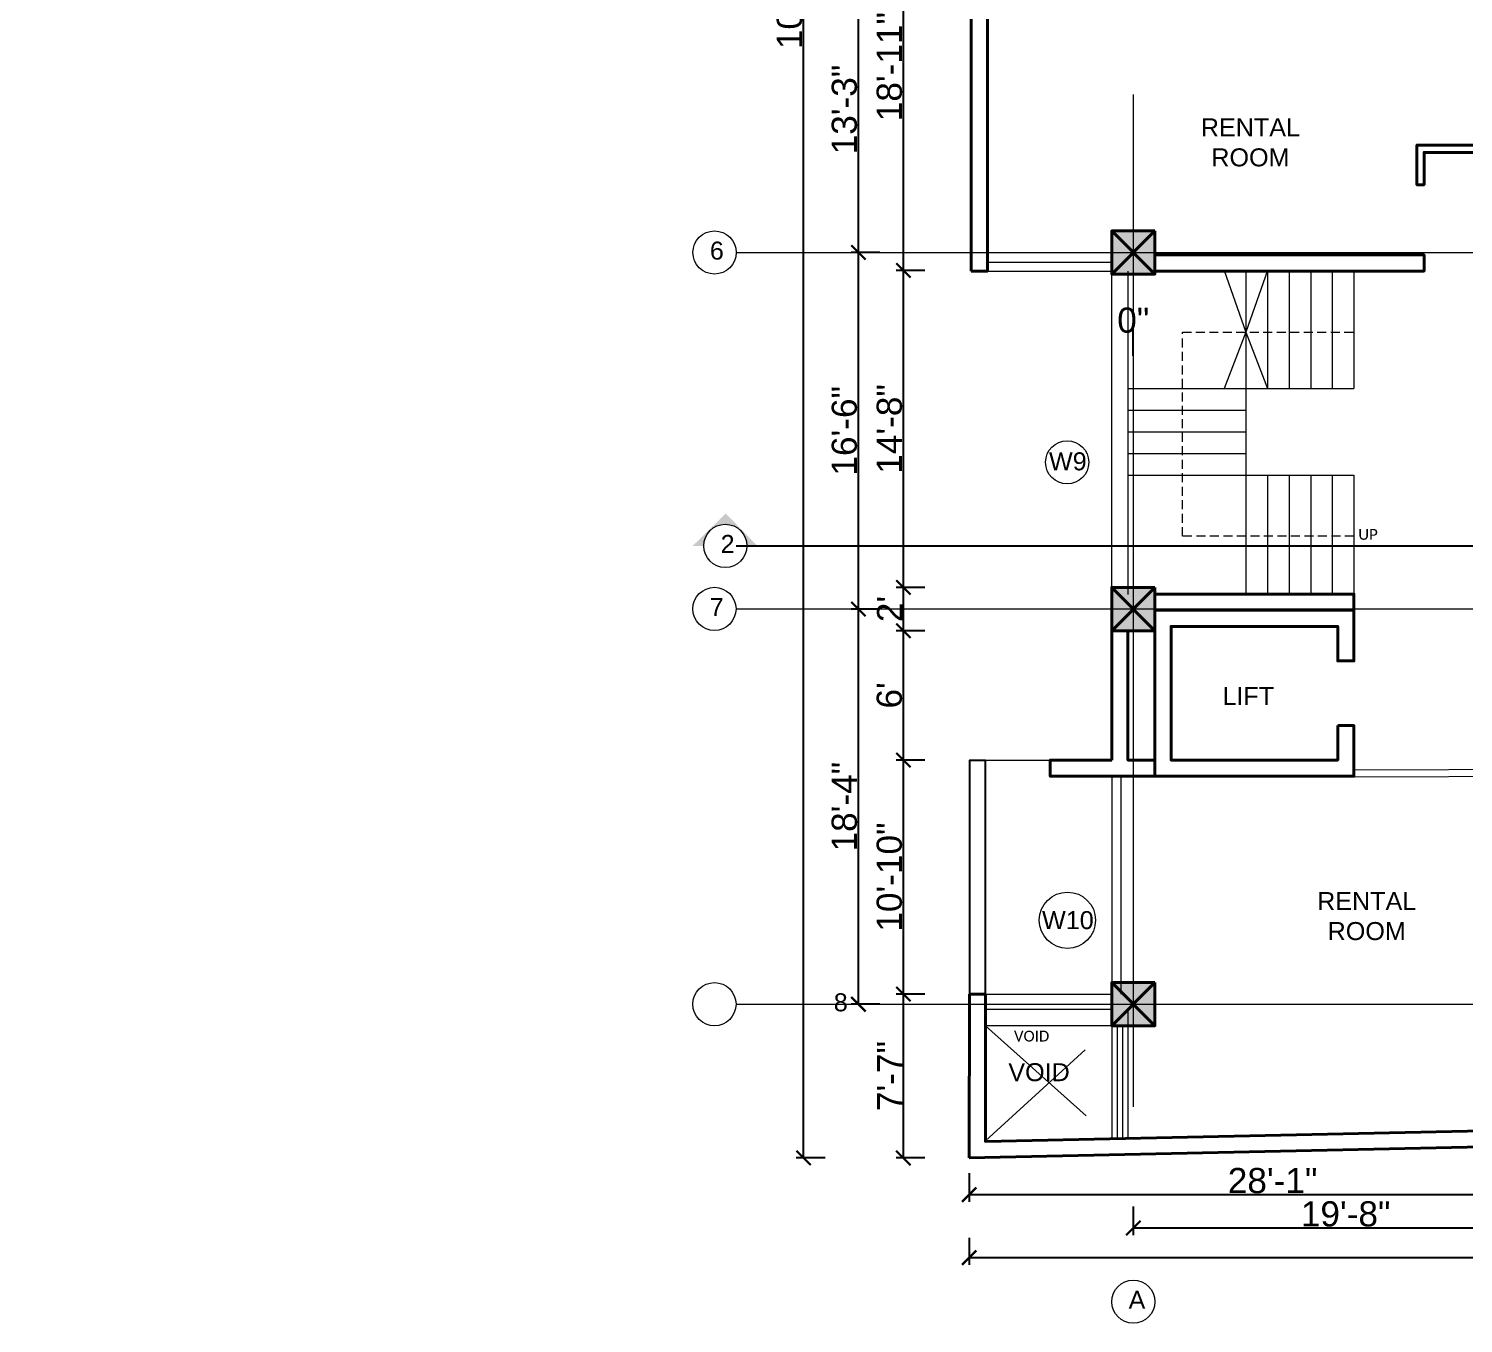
# Model space of a CAD drawing. Header units: inches. Extents: x 0 to 179512, y -43395 to -31716.
# Drawn here: x 172938 to 173736, y -38370 to -37650 of the extents above; entities that cross this region are included whole.
import ezdxf

# ---------------------------------------------------------------- set-up
doc = ezdxf.new("R2010")
doc.units = ezdxf.units.IN
doc.header["$LTSCALE"] = 10
doc.header["$MEASUREMENT"] = 0
for name, pattern in [('ACAD_ISO04W100', [30, 24, -3, 0, -3]), ('CENTER2', [1.125, 0.75, -0.125, 0.125, -0.125]), ('DASHED', [0.75, 0.5, -0.25])]:
    doc.linetypes.add(name, pattern=pattern)
doc.layers.get('Defpoints').update_dxf_attribs({"color": 215})
doc.layers.add('Balcony base', color=70, linetype='Continuous')
for name, color, linetype, lineweight in [('colum', 2, 'Continuous', 40), ('door', 4, 'Continuous', 25), ('Grid name', 4, 'Continuous', 0), ('hatch', 95, 'Continuous', 0), ('NEW LETTERING', 3, 'Continuous', 0), ('OL_AR_Center line', 253, 'CENTER2', 13), ('OL_AR_Hatch', 253, 'Continuous', 15), ('OL_AR_SYMBOL', 1, 'Continuous', 5), ('OL_AR_Text', 140, 'Continuous', 5), ('OL_AR_WALL', 255, 'Continuous', 40), ('section cut', 7, 'ACAD_ISO04W100', 25), ('window', 6, 'Continuous', 9)]:
    doc.layers.add(name, color=color, linetype=linetype, lineweight=lineweight)
doc.styles.add('1-16 Annotative Text', font='calibri.ttf', dxfattribs={"height": 0.0625})
doc.styles.add('arial', font='arial.ttf')
doc.styles.get("Standard").update_dxf_attribs({"font": 'arial.ttf'})
doc.dimstyles.new('1-16 Annotative Dimension', dxfattribs={"dimtxt": 0.0625, "dimasz": 0.0625, "dimexe": 0.125, "dimexo": 0, "dimgap": 0.03125, "dimtad": 1, "dimdec": 0, "dimzin": 0, "dimdsep": 46, "dimlunit": 4, "dimtxsty": '1-16 Annotative Text', "dimblk": 'ARCHTICK', "dimcen": 0.09, "dimdle": 0.125, "dimadec": 0, "dimazin": 0, "dimtfac": 1, "dimtdec": 0, "dimtix": 1, "dimtofl": 0, "dimtmove": 2, "dimatfit": 3, "dimfxl": 0.125, "dimfxlon": 1, "dimtolj": 1, "dimtzin": 0, "dimarcsym": 1})
doc.dimstyles.new('Dim_OLA', dxfattribs={"dimscale": 2, "dimtxt": 7, "dimasz": 4, "dimexe": 2, "dimexo": 0.5, "dimgap": 0.3, "dimtad": 1, "dimdec": 0, "dimzin": 0, "dimdsep": 46, "dimlunit": 3, "dimtxsty": 'arial', "dimblk": 'ARCHTICK', "dimcen": 0.05, "dimadec": 0, "dimazin": 0, "dimtfac": 1, "dimtdec": 0, "dimtix": 1, "dimtmove": 2, "dimatfit": 3, "dimldrblk": 'DOT', "dimfxl": 6, "dimfxlon": 1, "dimtolj": 1, "dimtzin": 0, "dimarcsym": 0})

# ---------------------------------------------------------------- blocks, each defined once
blk = doc.blocks.new('_ArchTick')
at = {"color": 0, "linetype": 'ByBlock', "const_width": 0.15}
blk.add_lwpolyline([(-0.5, -0.5), (0.5, 0.5)], dxfattribs=at)
blk = doc.blocks.new('*D272')
at = {"layer": 'Defpoints', "color": 0, "transparency": 16777216}
for p in [(173424.5, -38186.5), (173461.43, -38186.5), (173461.06, -38277.59)]:
    blk.add_point(p, dxfattribs=at)
at = {"layer": 'OL_AR_Text', "color": 0, "lineweight": -2, "transparency": 16777216}
for p, q in [((173436.5, -38186.5), (173420.5, -38186.5)), ((173424.5, -38277.59), (173424.5, -38186.5)), ((173436.5, -38277.59), (173420.5, -38277.59))]:
    blk.add_line(p, q, dxfattribs=at)
at = {"layer": 'OL_AR_Text', "color": 0, "lineweight": -2, "transparency": 16777216, "xscale": 8, "yscale": 8, "zscale": 8}
for p, rotation in [((173424.5, -38186.5), 90), ((173424.5, -38277.59), 270)]:
    blk.add_blockref('_ArchTick', p, dxfattribs=dict(at, rotation=rotation))
at = {"layer": 'OL_AR_Text', "color": 0, "transparency": 16777216, "insert": (173416.9, -38232.05), "char_height": 14, "attachment_point": 5, "rotation": 90, "style": 'arial'}
blk.add_mtext('\\A1;7\'-7"', dxfattribs=at)
blk = doc.blocks.new('_Dot')
at = {"color": 0, "linetype": 'ByBlock', "lineweight": -2}
blk.add_line((-0.5, 0), (-1, 0), dxfattribs=at)
at = {"color": 0, "linetype": 'ByBlock', "const_width": 0.5}
blk.add_lwpolyline([(-0.25, 0, 1), (0.25, 0, 1)], format="xyb", close=True, dxfattribs=at)
blk = doc.blocks.new('*D273')
at = {"layer": 'Defpoints', "color": 0, "transparency": 16777216}
for p in [(173424.5, -38056.47), (173461.43, -38056.47), (173461.43, -38186.5)]:
    blk.add_point(p, dxfattribs=at)
at = {"layer": 'OL_AR_Text', "color": 0, "lineweight": -2, "transparency": 16777216}
for p, q in [((173436.5, -38056.47), (173420.5, -38056.47)), ((173424.5, -38186.5), (173424.5, -38056.47)), ((173436.5, -38186.5), (173420.5, -38186.5))]:
    blk.add_line(p, q, dxfattribs=at)
at = {"layer": 'OL_AR_Text', "color": 0, "lineweight": -2, "transparency": 16777216, "xscale": 8, "yscale": 8, "zscale": 8}
for p, rotation in [((173424.5, -38056.47), 90), ((173424.5, -38186.5), 270)]:
    blk.add_blockref('_ArchTick', p, dxfattribs=dict(at, rotation=rotation))
at = {"layer": 'OL_AR_Text', "color": 0, "transparency": 16777216, "insert": (173416.75, -38121.49), "char_height": 14, "attachment_point": 5, "rotation": 90, "style": 'arial'}
blk.add_mtext('\\A1;10\'-10"', dxfattribs=at)
blk = doc.blocks.new('*D274')
at = {"layer": 'Defpoints', "color": 0, "transparency": 16777216}
for p in [(173424.5, -37984.56), (173540.23, -37984.56), (173461.43, -38056.47)]:
    blk.add_point(p, dxfattribs=at)
at = {"layer": 'OL_AR_Text', "color": 0, "lineweight": -2, "transparency": 16777216}
for p, q in [((173436.5, -37984.56), (173420.5, -37984.56)), ((173424.5, -38056.47), (173424.5, -37984.56)), ((173436.5, -38056.47), (173420.5, -38056.47))]:
    blk.add_line(p, q, dxfattribs=at)
at = {"layer": 'OL_AR_Text', "color": 0, "lineweight": -2, "transparency": 16777216, "xscale": 8, "yscale": 8, "zscale": 8}
for p, rotation in [((173424.5, -37984.56), 90), ((173424.5, -38056.47), 270)]:
    blk.add_blockref('_ArchTick', p, dxfattribs=dict(at, rotation=rotation))
at = {"layer": 'OL_AR_Text', "color": 0, "transparency": 16777216, "insert": (173416.75, -38020.52), "char_height": 14, "attachment_point": 5, "rotation": 90, "style": 'arial'}
blk.add_mtext("\\A1;6'", dxfattribs=at)
blk = doc.blocks.new('*D275')
at = {"layer": 'Defpoints', "color": 0, "transparency": 16777216}
for p in [(173424.5, -37960.49), (173540.16, -37960.49), (173540.23, -37984.56)]:
    blk.add_point(p, dxfattribs=at)
at = {"layer": 'OL_AR_Text', "color": 0, "lineweight": -2, "transparency": 16777216}
for p, q in [((173436.5, -37960.49), (173420.5, -37960.49)), ((173424.5, -37984.56), (173424.5, -37960.49)), ((173436.5, -37984.56), (173420.5, -37984.56))]:
    blk.add_line(p, q, dxfattribs=at)
at = {"layer": 'OL_AR_Text', "color": 0, "lineweight": -2, "transparency": 16777216, "xscale": 8, "yscale": 8, "zscale": 8}
for p, rotation in [((173424.5, -37960.49), 90), ((173424.5, -37984.56), 270)]:
    blk.add_blockref('_ArchTick', p, dxfattribs=dict(at, rotation=rotation))
at = {"layer": 'OL_AR_Text', "color": 0, "transparency": 16777216, "insert": (173416.87, -37972.52), "char_height": 14, "attachment_point": 5, "rotation": 90, "style": 'arial'}
blk.add_mtext("\\A1;2'", dxfattribs=at)
blk = doc.blocks.new('*D276')
at = {"layer": 'Defpoints', "color": 0, "transparency": 16777216}
for p in [(173424.5, -37784.38), (173540.23, -37784.38), (173540.16, -37960.49)]:
    blk.add_point(p, dxfattribs=at)
at = {"layer": 'OL_AR_Text', "color": 0, "lineweight": -2, "transparency": 16777216}
for p, q in [((173436.5, -37784.38), (173420.5, -37784.38)), ((173424.5, -37960.49), (173424.5, -37784.38)), ((173436.5, -37960.49), (173420.5, -37960.49))]:
    blk.add_line(p, q, dxfattribs=at)
at = {"layer": 'OL_AR_Text', "color": 0, "lineweight": -2, "transparency": 16777216, "xscale": 8, "yscale": 8, "zscale": 8}
for p, rotation in [((173424.5, -37784.38), 90), ((173424.5, -37960.49), 270)]:
    blk.add_blockref('_ArchTick', p, dxfattribs=dict(at, rotation=rotation))
at = {"layer": 'OL_AR_Text', "color": 0, "transparency": 16777216, "insert": (173416.75, -37872.43), "char_height": 14, "attachment_point": 5, "rotation": 90, "style": 'arial'}
blk.add_mtext('\\A1;14\'-8"', dxfattribs=at)
blk = doc.blocks.new('*D277')
at = {"layer": 'Defpoints', "color": 0, "transparency": 16777216}
for p in [(173424.5, -37557.78), (173462.16, -37557.78), (173540.23, -37784.38)]:
    blk.add_point(p, dxfattribs=at)
at = {"layer": 'OL_AR_Text', "color": 0, "lineweight": -2, "transparency": 16777216}
for p, q in [((173436.5, -37557.78), (173420.5, -37557.78)), ((173424.5, -37784.38), (173424.5, -37557.78)), ((173436.5, -37784.38), (173420.5, -37784.38))]:
    blk.add_line(p, q, dxfattribs=at)
at = {"layer": 'OL_AR_Text', "color": 0, "lineweight": -2, "transparency": 16777216, "xscale": 8, "yscale": 8, "zscale": 8}
for p, rotation in [((173424.5, -37557.78), 90), ((173424.5, -37784.38), 270)]:
    blk.add_blockref('_ArchTick', p, dxfattribs=dict(at, rotation=rotation))
at = {"layer": 'OL_AR_Text', "color": 0, "transparency": 16777216, "insert": (173416.75, -37671.08), "char_height": 14, "attachment_point": 5, "rotation": 90, "style": 'arial'}
blk.add_mtext('\\A1;18\'-11"', dxfattribs=at)
blk = doc.blocks.new('*D284')
at = {"layer": 'Defpoints', "color": 0, "transparency": 16777216}
for p in [(173399.5, -37972.56), (173552.23, -37972.56), (173552.23, -38192.16)]:
    blk.add_point(p, dxfattribs=at)
at = {"layer": 'OL_AR_Text', "color": 0, "lineweight": -2, "transparency": 16777216}
for p, q in [((173411.5, -37972.56), (173395.5, -37972.56)), ((173399.5, -38192.16), (173399.5, -37972.56)), ((173411.5, -38192.16), (173395.5, -38192.16))]:
    blk.add_line(p, q, dxfattribs=at)
at = {"layer": 'OL_AR_Text', "color": 0, "lineweight": -2, "transparency": 16777216, "xscale": 8, "yscale": 8, "zscale": 8}
for p, rotation in [((173399.5, -37972.56), 90), ((173399.5, -38192.16), 270)]:
    blk.add_blockref('_ArchTick', p, dxfattribs=dict(at, rotation=rotation))
at = {"layer": 'OL_AR_Text', "color": 0, "transparency": 16777216, "insert": (173391.75, -38082.36), "char_height": 14, "attachment_point": 5, "rotation": 90, "style": 'arial'}
blk.add_mtext('\\A1;18\'-4"', dxfattribs=at)
blk = doc.blocks.new('*D285')
at = {"layer": 'Defpoints', "color": 0, "transparency": 16777216}
for p in [(173399.5, -37774.38), (173552.23, -37774.38), (173552.23, -37972.56)]:
    blk.add_point(p, dxfattribs=at)
at = {"layer": 'OL_AR_Text', "color": 0, "lineweight": -2, "transparency": 16777216}
for p, q in [((173411.5, -37774.38), (173395.5, -37774.38)), ((173399.5, -37972.56), (173399.5, -37774.38)), ((173411.5, -37972.56), (173395.5, -37972.56))]:
    blk.add_line(p, q, dxfattribs=at)
at = {"layer": 'OL_AR_Text', "color": 0, "lineweight": -2, "transparency": 16777216, "xscale": 8, "yscale": 8, "zscale": 8}
for p, rotation in [((173399.5, -37774.38), 90), ((173399.5, -37972.56), 270)]:
    blk.add_blockref('_ArchTick', p, dxfattribs=dict(at, rotation=rotation))
at = {"layer": 'OL_AR_Text', "color": 0, "transparency": 16777216, "insert": (173391.75, -37873.47), "char_height": 14, "attachment_point": 5, "rotation": 90, "style": 'arial'}
blk.add_mtext('\\A1;16\'-6"', dxfattribs=at)
blk = doc.blocks.new('*D286')
at = {"layer": 'Defpoints', "color": 0, "transparency": 16777216}
for p in [(173399.5, -37615.44), (173552.23, -37615.44), (173552.23, -37774.38)]:
    blk.add_point(p, dxfattribs=at)
at = {"layer": 'OL_AR_Text', "color": 0, "lineweight": -2, "transparency": 16777216}
for p, q in [((173411.5, -37615.44), (173395.5, -37615.44)), ((173399.5, -37774.38), (173399.5, -37615.44)), ((173411.5, -37774.38), (173395.5, -37774.38))]:
    blk.add_line(p, q, dxfattribs=at)
at = {"layer": 'OL_AR_Text', "color": 0, "lineweight": -2, "transparency": 16777216, "xscale": 8, "yscale": 8, "zscale": 8}
for p, rotation in [((173399.5, -37615.44), 90), ((173399.5, -37774.38), 270)]:
    blk.add_blockref('_ArchTick', p, dxfattribs=dict(at, rotation=rotation))
at = {"layer": 'OL_AR_Text', "color": 0, "transparency": 16777216, "insert": (173391.75, -37694.91), "char_height": 14, "attachment_point": 5, "rotation": 90, "style": 'arial'}
blk.add_mtext('\\A1;13\'-3"', dxfattribs=at)
blk = doc.blocks.new('*D290')
at = {"layer": 'Defpoints', "color": 0, "transparency": 16777216}
for p in [(173369, -36984.44), (173424.5, -36984.44), (173424.5, -38277.59)]:
    blk.add_point(p, dxfattribs=at)
at = {"layer": 'OL_AR_Text', "color": 0, "lineweight": -2, "transparency": 16777216}
for p, q in [((173381, -36984.44), (173365, -36984.44)), ((173369, -38277.59), (173369, -36984.44)), ((173381, -38277.59), (173365, -38277.59))]:
    blk.add_line(p, q, dxfattribs=at)
at = {"layer": 'OL_AR_Text', "color": 0, "lineweight": -2, "transparency": 16777216, "xscale": 8, "yscale": 8, "zscale": 8}
for p, rotation in [((173369, -36984.44), 90), ((173369, -38277.59), 270)]:
    blk.add_blockref('_ArchTick', p, dxfattribs=dict(at, rotation=rotation))
at = {"layer": 'OL_AR_Text', "color": 0, "transparency": 16777216, "insert": (173361.25, -37631.02), "char_height": 14, "attachment_point": 5, "rotation": 90, "style": 'arial'}
blk.add_mtext('\\A1;107\'-9"', dxfattribs=at)
blk = doc.blocks.new('*D291')
at = {"layer": 'Defpoints', "color": 0, "transparency": 16777216}
for p in [(173461.06, -38277.59), (173798.23, -38270.37), (173798.23, -38298)]:
    blk.add_point(p, dxfattribs=at)
at = {"layer": 'OL_AR_Text', "color": 0, "lineweight": -2, "transparency": 16777216}
for p, q in [((173461.06, -38286), (173461.06, -38302)), ((173798.23, -38286), (173798.23, -38302)), ((173461.06, -38298), (173798.23, -38298))]:
    blk.add_line(p, q, dxfattribs=at)
at = {"layer": 'OL_AR_Text', "color": 0, "lineweight": -2, "transparency": 16777216, "xscale": 8, "yscale": 8, "zscale": 8, "rotation": 180}
blk.add_blockref('_ArchTick', (173461.06, -38298), dxfattribs=at)
at = {"layer": 'OL_AR_Text', "color": 0, "lineweight": -2, "transparency": 16777216, "xscale": 8, "yscale": 8, "zscale": 8}
blk.add_blockref('_ArchTick', (173798.23, -38298), dxfattribs=at)
at = {"layer": 'OL_AR_Text', "color": 0, "transparency": 16777216, "insert": (173629.65, -38290.25), "char_height": 14, "attachment_point": 5, "style": 'arial'}
blk.add_mtext('\\A1;28\'-1"', dxfattribs=at)
blk = doc.blocks.new('*D300')
at = {"layer": 'Defpoints', "color": 0, "transparency": 16777216}
for p in [(173552.23, -38198.16), (173788.22, -38198.22), (173788.22, -38316.5)]:
    blk.add_point(p, dxfattribs=at)
at = {"layer": 'OL_AR_Text', "color": 0, "lineweight": -2, "transparency": 16777216}
for p, q in [((173552.23, -38304.5), (173552.23, -38320.5)), ((173788.22, -38304.5), (173788.22, -38320.5)), ((173552.23, -38316.5), (173788.22, -38316.5))]:
    blk.add_line(p, q, dxfattribs=at)
at = {"layer": 'OL_AR_Text', "color": 0, "lineweight": -2, "transparency": 16777216, "xscale": 8, "yscale": 8, "zscale": 8, "rotation": 180}
blk.add_blockref('_ArchTick', (173552.23, -38316.5), dxfattribs=at)
at = {"layer": 'OL_AR_Text', "color": 0, "lineweight": -2, "transparency": 16777216, "xscale": 8, "yscale": 8, "zscale": 8}
blk.add_blockref('_ArchTick', (173788.22, -38316.5), dxfattribs=at)
at = {"layer": 'OL_AR_Text', "color": 0, "transparency": 16777216, "insert": (173670.23, -38308.75), "char_height": 14, "attachment_point": 5, "style": 'arial'}
blk.add_mtext('\\A1;19\'-8"', dxfattribs=at)
blk = doc.blocks.new('*D304')
at = {"layer": 'Defpoints', "color": 0, "transparency": 16777216}
for p in [(173461.06, -38321), (174422.94, -38327), (174422.94, -38333)]:
    blk.add_point(p, dxfattribs=at)
at = {"layer": 'OL_AR_Text', "color": 0, "lineweight": -2, "transparency": 16777216}
for p, q in [((173461.06, -38322), (173461.06, -38337)), ((173461.06, -38333), (174422.94, -38333)), ((174422.94, -38328), (174422.94, -38337))]:
    blk.add_line(p, q, dxfattribs=at)
at = {"layer": 'OL_AR_Text', "color": 0, "lineweight": -2, "transparency": 16777216, "xscale": 8, "yscale": 8, "zscale": 8, "rotation": 180}
blk.add_blockref('_ArchTick', (173461.06, -38333), dxfattribs=at)
at = {"layer": 'OL_AR_Text', "color": 0, "lineweight": -2, "transparency": 16777216, "xscale": 8, "yscale": 8, "zscale": 8}
blk.add_blockref('_ArchTick', (174422.94, -38333), dxfattribs=at)
at = {"layer": 'OL_AR_Text', "color": 0, "transparency": 16777216, "insert": (173942, -38325.25), "char_height": 14, "attachment_point": 5, "style": 'arial'}
blk.add_mtext('\\A1;80\'-2"', dxfattribs=at)
blk = doc.blocks.new('*D503')
at = {"layer": 'Defpoints', "color": 0, "transparency": 16777216}
for p in [(173552.23, -37819.83), (173552.23, -37972.56), (173552.23, -38192.16)]:
    blk.add_point(p, dxfattribs=at)
at = {"layer": 'OL_AR_Text', "color": 0, "lineweight": -2, "transparency": 16777216}
for p, q in [((173552.23, -37831.83), (173552.23, -37815.83)), ((173552.23, -37831.83), (173552.23, -37815.83)), ((173552.23, -37819.83), (173552.23, -37819.83))]:
    blk.add_line(p, q, dxfattribs=at)
at = {"layer": 'OL_AR_Text', "color": 0, "transparency": 16777216, "insert": (173552.23, -37812.08), "char_height": 14, "attachment_point": 5, "style": 'arial'}
blk.add_mtext('\\A1;0"', dxfattribs=at)
blk = doc.blocks.new('*D504')
at = {"layer": 'Defpoints', "color": 0, "transparency": 16777216}
for p in [(173552.23, -37819.83), (173552.23, -37972.56), (173552.23, -38192.16)]:
    blk.add_point(p, dxfattribs=at)
at = {"layer": 'OL_AR_Text', "color": 0, "lineweight": -2, "transparency": 16777216}
for p, q in [((173552.23, -37831.83), (173552.23, -37815.83)), ((173552.23, -37831.83), (173552.23, -37815.83)), ((173552.23, -37819.83), (173552.23, -37819.83))]:
    blk.add_line(p, q, dxfattribs=at)
at = {"layer": 'OL_AR_Text', "color": 0, "transparency": 16777216, "insert": (173552.23, -37812.08), "char_height": 14, "attachment_point": 5, "style": 'arial'}
blk.add_mtext('\\A1;0"', dxfattribs=at)
blk = doc.blocks.new('*D1078')
at = {"layer": 'Defpoints', "color": 0, "transparency": 16777216}
for p in [(0, -38065.47), (174046, -38065.47), (174041.94, -38103.01)]:
    blk.add_point(p, dxfattribs=at)
at = {"layer": 'door', "color": 0, "lineweight": -2, "transparency": 16777216}
for p, q in [((174046, -38115.01), (174046, -38053.47)), ((174034, -38065.47), (174058, -38065.47)), ((174041.94, -38103.01), (174058, -38103.01))]:
    blk.add_line(p, q, dxfattribs=at)
at = {"layer": 'door', "color": 0, "lineweight": -2, "transparency": 16777216, "xscale": 6, "yscale": 6, "zscale": 6}
for p, rotation in [((174046, -38065.47), 90), ((174046, -38103.01), 270)]:
    blk.add_blockref('_ArchTick', p, dxfattribs=dict(at, rotation=rotation))
at = {"layer": 'door', "color": 0, "transparency": 16777216, "insert": (174039.93, -38084.24), "char_height": 6, "attachment_point": 5, "rotation": 90, "style": '1-16 Annotative Text'}
blk.add_mtext('\\A1;3\'-2"', dxfattribs=at)

msp = doc.modelspace()

# ---------------------------------------------------------------- hatches: boundary and pattern name
at = {"layer": 'Grid name'}
h = msp.add_hatch(color=256, dxfattribs=at)
h.dxf.hatch_style = 1
h.paths.add_polyline_path([(173325.81, -37919.42), (173307.46, -37937.42), (173313.46, -37937.45, -0.420556), (173325.7, -37925.42)])
h.paths.add_polyline_path([(173325.81, -37919.42), (173325.7, -37925.42, -0.40853), (173337.46, -37937.42, -0.0027), (173337.46, -37937.55), (173343.46, -37937.57)])
at = {"layer": 'hatch', "transparency": 33554536}
h = msp.add_hatch(dxfattribs=at)
h.set_pattern_fill('AR-CONC', color=256, angle=360)
h.set_pattern_definition([(50, (12640.7414, 0), (7.17260183, -0.62752135), [0.75, -8.25]), (355, (12640.7414, 0), (-1.38751334, 7.52192134), [0.6, -6.6]), (100.4514445, (12641.339, -0.052), (5.78508847, 6.8943999), [0.63740192, -7.01142112]), (46.1842, (12640.741, 2), (10.6724133, -1.6551928), [1.125, -12.375]), (96.6356355, (12641.631, 1.862), (9.34661946, 9.741186), [0.9561034, -10.5171376]), (351.184164, (12640.741, 2), (9.34661945, 9.741186), [0.9, -9.9]), (21, (12641.7414, 1.5), (5.96907052, -4.0261889), [0.75, -8.25]), (326, (12641.7414, 1.5), (2.43315332, 7.25150045), [0.6, -6.6]), (71.4514447, (12642.239, 1.1645), (8.40222377, 3.22531153), [0.6374019, -7.01142112]), (37.5, (12640.7414, 0), (0.121598553, 3.32893854), [0, -6.52, 0, -6.7, 0, -6.625]), (7.5, (12640.7414, 0), (2.630695374, 3.94411712), [0, -3.82, 0, -6.37, 0, -2.525]), (327.5, (12638.5114, 0), (5.33822436, -0.225548717), [0, -2.5, 0, -7.8, 0, -10.35]), (317.5, (12637.5114, 0), (5.8318617, 1.00104982), [0, -3.25, 0, -5.18, 0, -7.35])])
h.paths.add_polyline_path([(174060.18, -37020.44), (174038.18, -37020.44), (174049.18, -37031.44)])
h.paths.add_polyline_path([(174049.18, -37031.44), (174038.18, -37020.44), (174038.18, -37042.44)])
h.paths.add_polyline_path([(174049.18, -37031.44), (174038.18, -37042.44), (174060.18, -37042.44)])
h.paths.add_polyline_path([(174060.18, -37020.44), (174049.18, -37031.44), (174060.18, -37042.44)])
h.paths.add_polyline_path([(174219.74, -37020.44), (174197.74, -37020.44), (174208.74, -37031.44)])
h.paths.add_polyline_path([(174197.74, -37020.44), (174197.74, -37042.44), (174208.74, -37031.44)])
h.paths.add_polyline_path([(174208.74, -37031.44), (174197.74, -37042.44), (174219.74, -37042.44)])
h.paths.add_polyline_path([(174219.74, -37020.44), (174208.74, -37031.44), (174219.74, -37042.44)])
h.paths.add_polyline_path([(174222.71, -37227.44), (174211.71, -37216.44), (174211.71, -37238.44)])
h.paths.add_polyline_path([(174233.71, -37216.44), (174211.71, -37216.44), (174222.71, -37227.44)])
h.paths.add_polyline_path([(174233.71, -37216.44), (174222.71, -37227.44), (174233.71, -37238.44)])
h.paths.add_polyline_path([(174222.71, -37227.44), (174211.71, -37238.44), (174233.71, -37238.44)])
h.paths.add_polyline_path([(174060.18, -37216.44), (174038.18, -37216.44), (174049.18, -37227.44)])
h.paths.add_polyline_path([(174038.18, -37216.44), (174038.18, -37238.44), (174049.18, -37227.44)])
h.paths.add_polyline_path([(174049.18, -37227.44), (174038.18, -37238.44), (174060.18, -37238.44)])
h.paths.add_polyline_path([(174060.18, -37216.44), (174049.18, -37227.44), (174060.18, -37238.44)])
h.paths.add_polyline_path([(174060.18, -37412.37), (174038.18, -37412.37), (174049.18, -37423.37)])
h.paths.add_polyline_path([(174060.18, -37412.37), (174049.18, -37423.37), (174060.18, -37434.37)])
h.paths.add_polyline_path([(174038.18, -37412.37), (174038.18, -37434.37), (174049.18, -37423.37)])
h.paths.add_polyline_path([(174049.18, -37423.37), (174038.18, -37434.37), (174060.18, -37434.37)])
h.paths.add_polyline_path([(174257.66, -37412.44), (174235.66, -37412.44), (174246.66, -37423.44)])
h.paths.add_polyline_path([(174235.66, -37412.44), (174235.66, -37434.44), (174246.66, -37423.44)])
h.paths.add_polyline_path([(174246.66, -37423.44), (174235.66, -37434.44), (174257.66, -37434.44)])
h.paths.add_polyline_path([(174257.66, -37412.44), (174246.66, -37423.44), (174257.66, -37434.44)])
h.paths.add_polyline_path([(173552.23, -37615.44), (173540.23, -37603.44), (173540.23, -37627.44)])
h.paths.add_polyline_path([(173564.23, -37603.44), (173540.23, -37603.44), (173552.23, -37615.44)])
h.paths.add_polyline_path([(173564.23, -37603.44), (173552.23, -37615.44), (173564.23, -37627.44)])
h.paths.add_polyline_path([(173552.23, -37615.44), (173540.23, -37627.44), (173564.23, -37627.44)])
h.paths.add_polyline_path([(173798.31, -37605.44), (173778.31, -37605.44), (173788.31, -37615.44)])
h.paths.add_polyline_path([(173788.31, -37615.44), (173778.31, -37605.44), (173778.31, -37625.44)])
h.paths.add_polyline_path([(173788.31, -37615.44), (173778.31, -37625.44), (173798.31, -37625.44)])
h.paths.add_polyline_path([(173798.31, -37605.44), (173788.31, -37615.44), (173798.31, -37625.44)])
h.paths.add_polyline_path([(174049.18, -37589.57), (174038.18, -37578.57), (174038.18, -37600.57)])
h.paths.add_polyline_path([(174060.18, -37578.57), (174038.18, -37578.57), (174049.18, -37589.57)])
h.paths.add_polyline_path([(174060.18, -37578.57), (174049.18, -37589.57), (174060.18, -37600.57)])
h.paths.add_polyline_path([(174049.18, -37589.57), (174038.18, -37600.57), (174060.18, -37600.57)])
h.paths.add_polyline_path([(174038.23, -37603.39), (174014.23, -37603.39), (174026.23, -37615.39)])
h.paths.add_polyline_path([(174026.23, -37615.39), (174014.23, -37603.39), (174014.23, -37627.39)])
h.paths.add_polyline_path([(174026.23, -37615.39), (174014.23, -37627.39), (174038.23, -37627.39)])
h.paths.add_polyline_path([(174038.23, -37603.39), (174026.23, -37615.39), (174038.23, -37627.39)])
h.paths.add_polyline_path([(174194.99, -37605.44), (174174.99, -37605.44), (174184.99, -37615.44)])
h.paths.add_polyline_path([(174184.99, -37615.44), (174174.99, -37605.44), (174174.99, -37625.44)])
h.paths.add_polyline_path([(174184.99, -37615.44), (174174.99, -37625.44), (174194.99, -37625.44)])
h.paths.add_polyline_path([(174194.99, -37605.44), (174184.99, -37615.44), (174194.99, -37625.44)])
h.paths.add_polyline_path([(174254.9, -37578.57), (174232.9, -37578.57), (174243.9, -37589.57)])
h.paths.add_polyline_path([(174254.9, -37578.57), (174243.9, -37589.57), (174254.9, -37600.57)])
h.paths.add_polyline_path([(174243.9, -37589.57), (174232.9, -37600.57), (174254.9, -37600.57)])
h.paths.add_polyline_path([(174243.9, -37589.57), (174232.9, -37578.57), (174232.9, -37600.57)])
h.paths.add_polyline_path([(174362.86, -37605.44), (174342.86, -37605.44), (174352.86, -37615.44)])
h.paths.add_polyline_path([(174352.86, -37615.44), (174342.86, -37605.44), (174342.86, -37625.44)])
h.paths.add_polyline_path([(174352.86, -37615.44), (174342.86, -37625.44), (174362.86, -37625.44)])
h.paths.add_polyline_path([(174362.86, -37605.44), (174352.86, -37615.44), (174362.86, -37625.44)])
h.paths.add_polyline_path([(173564.23, -37762.38), (173540.23, -37762.38), (173552.23, -37774.38)])
h.paths.add_polyline_path([(173552.23, -37774.38), (173540.23, -37762.38), (173540.23, -37786.38)])
h.paths.add_polyline_path([(173552.23, -37774.38), (173540.23, -37786.38), (173564.23, -37786.38)])
h.paths.add_polyline_path([(173564.23, -37762.38), (173552.23, -37774.38), (173564.23, -37786.38)])
h.paths.add_polyline_path([(173788.22, -37759.38), (173788.22, -37774.38), (173803.22, -37774.38, 0.414214)])
h.paths.add_polyline_path([(173788.22, -37759.38, 0.414214), (173773.22, -37774.38), (173788.22, -37774.38)])
h.paths.add_polyline_path([(173788.22, -37774.38), (173773.22, -37774.38, 0.414214), (173788.22, -37789.38)])
h.paths.add_polyline_path([(173803.22, -37774.38), (173788.22, -37774.38), (173788.22, -37789.38, 0.414214)])
h.paths.add_polyline_path([(174026.18, -37763.38, 0.414214), (174015.18, -37774.38), (174026.18, -37774.38)])
h.paths.add_polyline_path([(174026.18, -37763.38), (174026.18, -37774.38), (174037.18, -37774.38, 0.414214)])
h.paths.add_polyline_path([(174037.18, -37774.38), (174026.18, -37774.38), (174026.18, -37785.38, 0.414214)])
h.paths.add_polyline_path([(174026.18, -37774.38), (174015.18, -37774.38, 0.414214), (174026.18, -37785.38)])
h.paths.add_polyline_path([(174195.95, -37763.38), (174173.95, -37763.38), (174184.95, -37774.38)])
h.paths.add_polyline_path([(174184.95, -37774.38), (174173.95, -37763.38), (174173.95, -37785.38)])
h.paths.add_polyline_path([(174195.95, -37763.38), (174184.95, -37774.38), (174195.95, -37785.38)])
h.paths.add_polyline_path([(174184.95, -37774.38), (174173.95, -37785.38), (174195.95, -37785.38)])
h.paths.add_polyline_path([(174362.86, -37764.38), (174342.86, -37764.38), (174352.86, -37774.38)])
h.paths.add_polyline_path([(174352.86, -37774.38), (174342.86, -37764.38), (174342.86, -37784.38)])
h.paths.add_polyline_path([(174352.86, -37774.38), (174342.86, -37784.38), (174362.86, -37784.38)])
h.paths.add_polyline_path([(174362.86, -37764.38), (174352.86, -37774.38), (174362.86, -37784.38)])
h.paths.add_polyline_path([(173564.23, -37960.56), (173540.23, -37960.56), (173552.23, -37972.56)])
h.paths.add_polyline_path([(173552.23, -37972.56), (173540.23, -37960.56), (173540.23, -37984.56)])
h.paths.add_polyline_path([(173552.23, -37972.56), (173540.23, -37984.56), (173564.23, -37984.56)])
h.paths.add_polyline_path([(173564.23, -37960.56), (173552.23, -37972.56), (173564.23, -37984.56)])
h.paths.add_polyline_path([(173788.22, -37959.47, 0.414214), (173775.22, -37972.47), (173788.22, -37972.47)])
h.paths.add_polyline_path([(173788.22, -37959.47), (173788.22, -37972.47), (173801.22, -37972.47, 0.414214)])
h.paths.add_polyline_path([(173801.22, -37972.47), (173788.22, -37972.47), (173788.22, -37985.47, 0.414214)])
h.paths.add_polyline_path([(173788.22, -37972.47), (173775.22, -37972.47, 0.414214), (173788.22, -37985.47)])
h.paths.add_polyline_path([(174026.18, -37959.56), (174026.18, -37972.56), (174039.18, -37972.56, 0.414214)])
h.paths.add_polyline_path([(174026.18, -37959.56, 0.414214), (174013.18, -37972.56), (174026.18, -37972.56)])
h.paths.add_polyline_path([(174026.18, -37972.56), (174013.18, -37972.56, 0.414214), (174026.18, -37985.56)])
h.paths.add_polyline_path([(174039.18, -37972.56), (174026.18, -37972.56), (174026.18, -37985.56, 0.414214)])
h.paths.add_polyline_path([(174197.95, -37955.93), (174171.95, -37955.93), (174184.95, -37967.93)])
h.paths.add_polyline_path([(174171.95, -37955.93), (174171.95, -37979.93), (174184.95, -37967.93)])
h.paths.add_polyline_path([(174184.95, -37967.93), (174171.95, -37979.93), (174197.95, -37979.93)])
h.paths.add_polyline_path([(174197.95, -37955.93), (174184.95, -37967.93), (174197.95, -37979.93)])
h.paths.add_polyline_path([(174362.66, -37961.06), (174342.66, -37961.06), (174352.66, -37971.06)])
h.paths.add_polyline_path([(174362.66, -37961.06), (174352.66, -37971.06), (174362.66, -37981.06)])
h.paths.add_polyline_path([(174352.66, -37971.06), (174342.66, -37981.06), (174362.66, -37981.06)])
h.paths.add_polyline_path([(174342.66, -37961.06), (174342.66, -37981.06), (174352.66, -37971.06)])
h.paths.add_polyline_path([(173564.23, -38180.16), (173540.23, -38180.16), (173552.23, -38192.16)])
h.paths.add_polyline_path([(173540.23, -38180.16), (173540.23, -38204.16), (173552.23, -38192.16)])
h.paths.add_polyline_path([(173552.23, -38192.16), (173540.23, -38204.16), (173564.23, -38204.16)])
h.paths.add_polyline_path([(173564.23, -38180.16), (173552.23, -38192.16), (173564.23, -38204.16)])
h.paths.add_polyline_path([(173800.16, -38180.16), (173776.16, -38180.16), (173788.16, -38192.16)])
h.paths.add_polyline_path([(173800.16, -38180.16), (173788.16, -38192.16), (173800.16, -38204.16)])
h.paths.add_polyline_path([(173788.16, -38192.16), (173776.16, -38204.16), (173800.16, -38204.16)])
h.paths.add_polyline_path([(173776.16, -38180.16), (173776.16, -38204.16), (173788.16, -38192.16)])
h.paths.add_polyline_path([(174036.16, -38182.18), (174036.16, -38180.16), (174014.18, -38180.16), (174026.18, -38192.16)])
h.paths.add_polyline_path([(174014.18, -38180.16), (174014.18, -38204.16), (174026.18, -38192.16)])
h.paths.add_polyline_path([(174026.18, -38192.16), (174014.18, -38204.16), (174038.18, -38204.16)])
h.paths.add_polyline_path([(174038.16, -38180.18), (174038.16, -38180.16), (174036.16, -38180.16), (174036.16, -38182.18)], flags=17)
h.paths.add_polyline_path([(174026.18, -38192.16), (174038.18, -38204.16), (174038.18, -38180.16)])

# ---------------------------------------------------------------- linework, layer by layer
at = {"layer": 'Balcony base'}
msp.add_line((173470.06, -38186.5), (173470.06, -38056.47), dxfattribs=at)
msp.add_lwpolyline([(173461.43, -38186.5), (173461.43, -38056.47), (173470.06, -38056.47)], dxfattribs=at)
at = {"layer": 'colum'}
for p, q in [((173564.23, -37786.38), (173540.23, -37762.38)), ((173540.23, -37786.38), (173564.23, -37762.38)), ((173564.23, -37984.56), (173540.23, -37960.56)), ((173540.23, -37984.56), (173564.23, -37960.56)), ((173564.23, -38204.16), (173540.23, -38180.16)), ((173540.23, -38204.16), (173564.23, -38180.16))]:
    msp.add_line(p, q, dxfattribs=at)
for points in [[(173564.23, -37762.38), (173564.23, -37786.38), (173540.23, -37786.38), (173540.23, -37762.38)], [(173564.23, -37960.56), (173564.23, -37984.56), (173540.23, -37984.56), (173540.23, -37960.56)], [(173564.23, -38180.16), (173564.23, -38204.16), (173540.23, -38204.16), (173540.23, -38180.16)]]:
    msp.add_lwpolyline(points, close=True, dxfattribs=at)
at = {"layer": 'Grid name'}
for centre in [(173319.57, -37774.38), (173325.56, -37937.42), (173319.5, -37972.47), (173319.5, -38192.16), (173552.23, -38357.5)]:
    msp.add_circle(centre, 12, dxfattribs=at)
at = {"layer": 'NEW LETTERING'}
for centre, radius in [((173515.5, -37891), 12), ((173515.64, -38145.49), 15.63)]:
    msp.add_circle(centre, radius, dxfattribs=at)
at = {"layer": 'OL_AR_Center line', "ltscale": 75}
for p, q in [((173552.23, -36842.88), (173552.23, -38340.14)), ((173331.57, -37774.38), (174593.07, -37774.38)), ((173331.5, -37972.46), (174593, -37972.47)), ((173331.5, -38192.16), (174593, -38192.16))]:
    msp.add_line(p, q, dxfattribs=at)
at = {"layer": 'OL_AR_Hatch'}
for p, q in [((173614.82, -37784.72), (173614.82, -37850.05)), ((173626.82, -37784.38), (173626.82, -37850.05)), ((173638.82, -37784.72), (173638.82, -37850.05)), ((173650.82, -37784.72), (173650.82, -37850.05)), ((173662.82, -37784.72), (173662.82, -37850.05)), ((173674.82, -37784.38), (173674.82, -37850.05)), ((173549.16, -37850.05), (173614.82, -37850.05)), ((173614.82, -37850.05), (173674.82, -37850.05)), ((173614.82, -37850.05), (173614.82, -37964.19)), ((173549.16, -37862.05), (173614.82, -37862.05)), ((173549.16, -37874.05), (173614.82, -37874.05)), ((173549.16, -37886.05), (173614.82, -37886.05)), ((173549.16, -37898.05), (173674.82, -37898.05)), ((173626.82, -37898.05), (173626.82, -37964.19)), ((173638.82, -37898.05), (173638.82, -37964.19)), ((173650.82, -37898.05), (173650.82, -37964.19)), ((173662.82, -37898.05), (173662.82, -37964.19)), ((173674.82, -37898.05), (173674.82, -37964.19)), ((173470.06, -38056.47), (173540.23, -38056.47)), ((173540.23, -38195.16), (173470.06, -38195.16)), ((173549.23, -38194.44), (173549.23, -38266.7)), ((173540.23, -38204.16), (173470.06, -38204.16)), ((173540.23, -38204.16), (173540.23, -38266.89)), ((173540.23, -38204.16), (173540.23, -38266.89)), ((173549.23, -38204.16), (173549.23, -38266.7))]:
    msp.add_line(p, q, dxfattribs=at)
at = {"layer": 'OL_AR_SYMBOL', "linetype": 'DASHED', "ltscale": 15}
for p, q in [((173470.06, -38268.05), (173540.23, -38204.16)), ((173470.06, -38204.16), (173540.23, -38266.89))]:
    msp.add_line(p, q, dxfattribs=at)
for points in [[(173602.82, -37784.38), (173614.82, -37818.72), (173602.82, -37850.05)], [(173626.82, -37784.38), (173614.82, -37818.72), (173626.82, -37850.05)]]:
    msp.add_lwpolyline(points, dxfattribs=at)
at = {"layer": 'OL_AR_SYMBOL', "linetype": 'DASHED'}
msp.add_lwpolyline([(173674.82, -37932.1), (173579.49, -37932.1), (173579.49, -37818.72), (173674.82, -37818.72)], dxfattribs=at)
at = {"layer": 'OL_AR_Text'}
msp.add_line((173470.06, -38186.5), (173540.23, -38186.5), dxfattribs=at)
at = {"layer": 'OL_AR_WALL'}
for p, q in [((173564.23, -37775.71), (173564.23, -37784.38)), ((173461.21, -38186.5), (173470.06, -38186.5))]:
    msp.add_line(p, q, dxfattribs=at)
for points in [[(173462.24, -37784.71), (173471.16, -37784.71), (173471.16, -37566.78), (173564.23, -37566.78), (173564.23, -37557.78), (173462.16, -37557.78), (173462.16, -37784.71)], [(173798.23, -37718.72), (173798.23, -37690.72), (173794.23, -37690.72), (173794.23, -37714.72), (173709.82, -37714.72), (173709.82, -37736.72), (173713.82, -37736.72), (173713.82, -37718.72), (173798.23, -37718.72), (173798.23, -37718.72)], [(173564.23, -37784.72), (173713.82, -37784.72), (173713.82, -37775.72), (173564.23, -37775.71)], [(173462.24, -37784.71), (173471.15, -37784.71)], [(173470.06, -38186.5), (173470.06, -38268.4), (173798.23, -38261.37), (173798.23, -38270.37), (173461.06, -38277.59)], [(173461.06, -38277.59), (173461.21, -38186.5)]]:
    msp.add_lwpolyline(points, dxfattribs=at)
for points in [[(173674.82, -37973.19), (173564.23, -37973.19), (173564.23, -37964.19), (173674.82, -37964.19)], [(173665.82, -38037.33), (173665.82, -38056.47), (173573.23, -38056.47), (173573.23, -37982.19), (173665.82, -37982.19), (173665.82, -38001.33), (173674.82, -38001.33), (173674.82, -37973.19), (173564.23, -37973.19), (173564.23, -38065.47), (173674.82, -38065.47), (173674.82, -38037.33)], [(173540.23, -38056.47), (173540.23, -37984.56), (173549.23, -37984.56), (173549.23, -38056.47), (173564.23, -38056.47), (173564.23, -38065.47), (173506.06, -38065.47), (173506.06, -38056.47)]]:
    msp.add_lwpolyline(points, close=True, dxfattribs=at)
at = {"layer": 'section cut', "ltscale": 3}
msp.add_line((173331.5, -37937.42), (174593.06, -37937.42), dxfattribs=at)
at = {"layer": 'window'}
for p, q in [((173471.23, -37779.73), (173540.16, -37779.71)), ((173471.24, -37784.73), (173540.16, -37784.71)), ((173540.16, -37784.71), (173540.16, -37964.54)), ((173549.16, -37784.71), (173549.16, -37964.54)), ((173543.23, -38204.16), (173543.23, -38266.89)), ((173543.23, -38204.16), (173543.23, -38266.89)), ((173546.23, -38204.16), (173546.23, -38266.7)), ((173546.23, -38204.16), (173546.23, -38266.7))]:
    msp.add_line(p, q, dxfattribs=at)
for points in [[(173674.73, -38061.82), (173780.22, -38061.47)], [(173540.23, -38065.47), (173540.23, -38186.5)], [(173545.23, -38065.47), (173545.23, -38186.5)], [(173674.75, -38065.82), (173780.23, -38065.47)]]:
    msp.add_lwpolyline(points, dxfattribs=at)

# ---------------------------------------------------------------- texts
at = {"layer": 'NEW LETTERING', "char_height": 10}
for s, width, gutter_width, heights, insert, attachment_point in [('RENTAL ROOM', 18.9099, 101.75, [50.68], (173617.32, -37699.84), 2), ('6', 18.9099, 50, [8.76], (173316.97, -37768.32), 1), ('W9', 18.9099, 50, [8.76], (173505.39, -37885.44), 1), ('2', 18.9099, 50, [8.76], (173322.96, -37931.36), 1), ('7', 18.9099, 50, [8.76], (173316.89, -37966.41), 1), ('LIFT', 18.9099, 101.75, [50.68], (173616.13, -38015.89), 2), ('RENTAL ROOM', 18.9099, 101.75, [50.68], (173681.94, -38129.83), 2), ('W10', 18.9099, 50, [8.76], (173501.53, -38140.43), 1), ('VOID', 234.4925, 101.75, [50.68], (173499.87, -38224.93), 2), ('A', 18.9099, 50, [8.76], (173549.63, -38351.44), 1)]:
    msp.add_mtext_dynamic_manual_height_columns(s, width=width, gutter_width=gutter_width, heights=heights, dxfattribs=dict(at, insert=insert, attachment_point=attachment_point))
at = {"layer": 'NEW LETTERING', "char_height": 6, "width": 56.506, "attachment_point": 1, "style": '1-16 Annotative Text'}
for s, insert in [('\\A1;UP', (173677.25, -37928.04)), ('\\A1;VOID', (173485.95, -38206.88))]:
    msp.add_mtext(s, dxfattribs=dict(at, insert=insert))
at = {"layer": 'NEW LETTERING'}
note = msp.add_mtext_dynamic_manual_height_columns('8\\P', width=18.9099, gutter_width=50, heights=[8.76, 0], dxfattribs=dict(at, insert=(173316.89, -38186.1), char_height=10, attachment_point=1))

# ---------------------------------------------------------------- dimensions: what is measured, and where the dimension line sits
at = {"layer": 'door'}
dim = msp.add_linear_dim(base=(174046, -38065.47), p1=(174041.94, -38103.01), p2=(0, -38065.47), angle=90, dimstyle='1-16 Annotative Dimension', override={"dimscale": 0, "dimtix": 1, "dimtofl": 0, "dimtmove": 2, "dimatfit": 3}, dxfattribs=at)
dim.commit()
dim.dimension.update_dxf_attribs({"geometry": '*D1078', "text_midpoint": (174039.93, -38084.24)})
at = {"layer": 'OL_AR_Text'}
for base, p1, p2, picture, middle in [((173369, -36984.44), (173424.5, -38277.59), (173424.5, -36984.44), '*D290', (173361.25, -37631.02)), ((173424.5, -37557.78), (173540.23, -37784.38), (173462.16, -37557.78), '*D277', (173416.75, -37671.08)), ((173399.5, -37615.44), (173552.23, -37774.38), (173552.23, -37615.44), '*D286', (173391.75, -37694.91)), ((173399.5, -37774.38), (173552.23, -37972.56), (173552.23, -37774.38), '*D285', (173391.75, -37873.47)), ((173424.5, -37784.38), (173540.16, -37960.49), (173540.23, -37784.38), '*D276', (173416.75, -37872.43)), ((173424.5, -37960.49), (173540.23, -37984.56), (173540.16, -37960.49), '*D275', (173416.87, -37972.52)), ((173399.5, -37972.56), (173552.23, -38192.16), (173552.23, -37972.56), '*D284', (173391.75, -38082.36)), ((173424.5, -37984.56), (173461.43, -38056.47), (173540.23, -37984.56), '*D274', (173416.75, -38020.52)), ((173424.5, -38056.47), (173461.43, -38186.5), (173461.43, -38056.47), '*D273', (173416.75, -38121.49)), ((173424.5, -38186.5), (173461.06, -38277.59), (173461.43, -38186.5), '*D272', (173416.9, -38232.05))]:
    dim = msp.add_linear_dim(base=base, p1=p1, p2=p2, angle=90, dimstyle='Dim_OLA', dxfattribs=at)
    dim.commit()
    dim.dimension.update_dxf_attribs({"geometry": picture, "text_midpoint": middle})
for base, p1, p2, picture, middle in [((173552.2329, -37819.8286), (173552.2328, -38192.1587), (173552.2329, -37972.5614), '*D503', (173552.2329, -37812.0806)), ((173552.2329, -37819.8286), (173552.2328, -38192.1587), (173552.2329, -37972.5614), '*D504', (173552.2329, -37812.0806)), ((173788.22, -38316.5), (173552.23, -38198.16), (173788.22, -38198.22), '*D300', (173670.23, -38308.75)), ((173798.23, -38298), (173461.06, -38277.59), (173798.23, -38270.37), '*D291', (173629.65, -38290.25)), ((174422.94, -38333), (173461.06, -38321), (174422.94, -38327), '*D304', (173942, -38325.25))]:
    dim = msp.add_linear_dim(base=base, p1=p1, p2=p2, dimstyle='Dim_OLA', dxfattribs=at)
    dim.commit()
    dim.dimension.update_dxf_attribs({"geometry": picture, "text_midpoint": middle})

doc.saveas('drawing.dxf')
